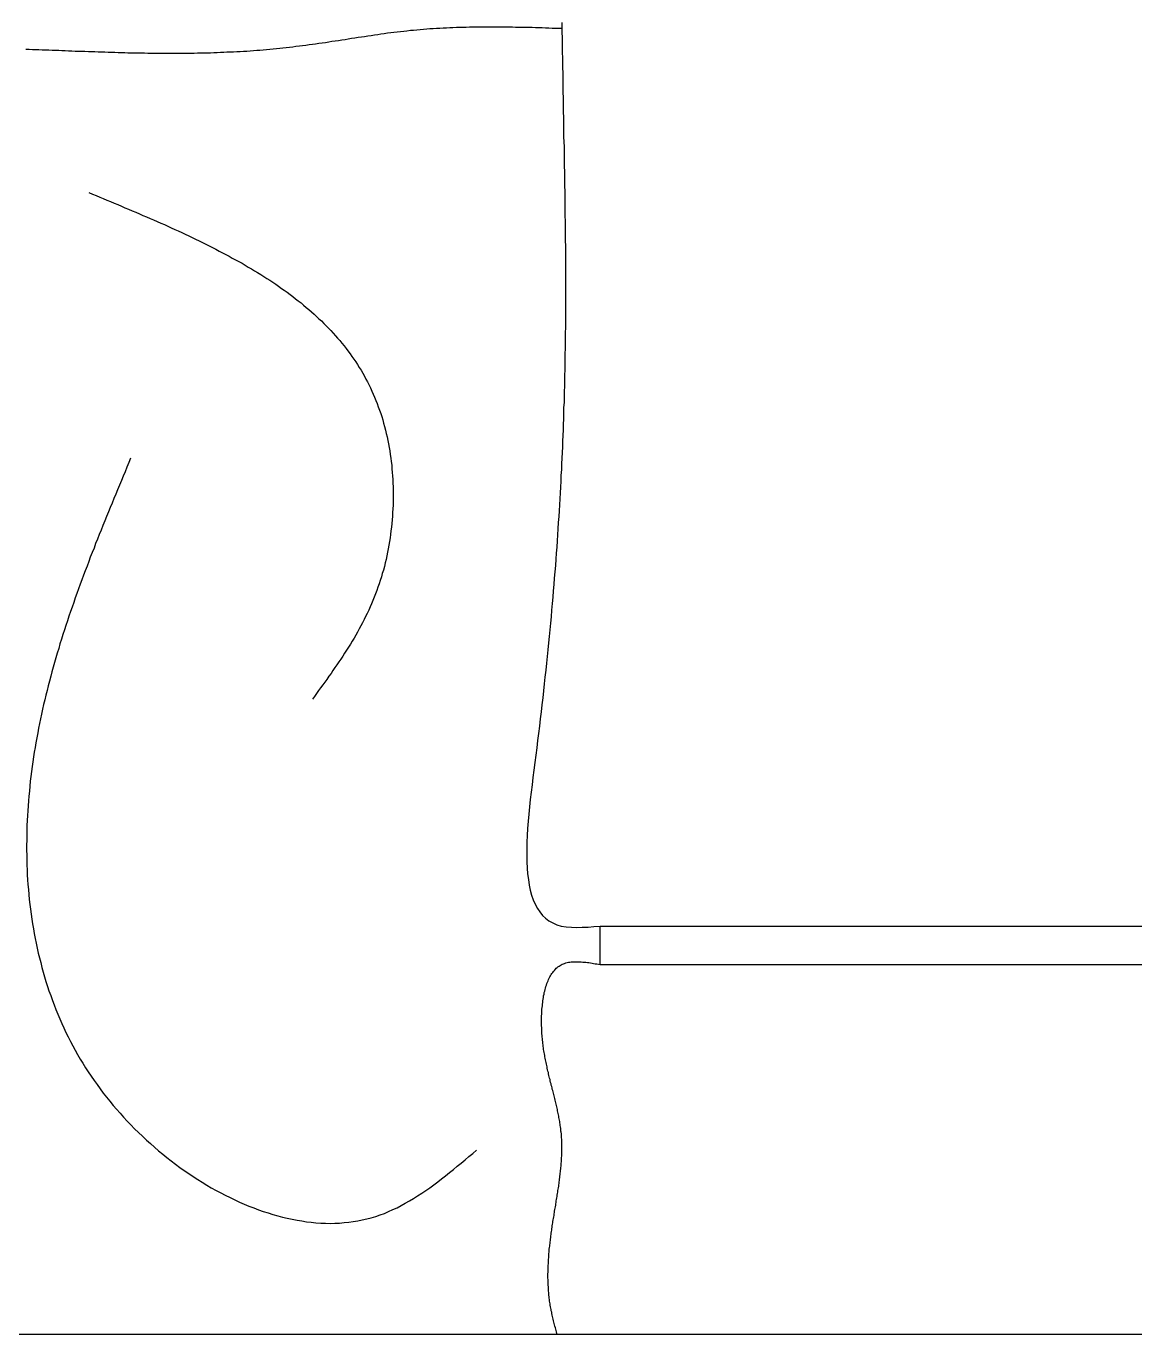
# Model space of a CAD drawing. Extents: x 443 to 1217, y -1921 to -677.
# Drawn here: x 548 to 557.36, y -758.15 to -747.11 of the extents above; entities that cross this region are included whole.
import ezdxf

# ---------------------------------------------------------------- set-up
doc = ezdxf.new("R2010")
doc.units = 0
doc.header["$MEASUREMENT"] = 0
doc.layers.add('1', color=7, linetype='CONTINUOUS')
doc.layers.add('3', color=8, linetype='CONTINUOUS')

msp = doc.modelspace()

# ---------------------------------------------------------------- linework, layer by layer
at = {"layer": '1', "color": 7}
for p, q in [((551.218, -747.147), (551.247, -747.143)), ((551.247, -747.143), (551.274, -747.141)), ((551.274, -747.141), (551.301, -747.138)), ((551.301, -747.138), (551.33, -747.136)), ((551.33, -747.136), (551.357, -747.134)), ((551.357, -747.134), (551.385, -747.131)), ((551.385, -747.131), (551.412, -747.129)), ((551.412, -747.129), (551.44, -747.127)), ((551.44, -747.127), (551.468, -747.126)), ((551.468, -747.126), (551.495, -747.124)), ((551.495, -747.124), (551.524, -747.123)), ((551.524, -747.123), (551.551, -747.122)), ((551.551, -747.122), (551.579, -747.12)), ((551.579, -747.12), (551.606, -747.119)), ((551.606, -747.119), (551.635, -747.118)), ((551.635, -747.118), (551.662, -747.117)), ((551.662, -747.117), (551.69, -747.116)), ((551.69, -747.116), (551.718, -747.116)), ((551.718, -747.116), (551.746, -747.115)), ((551.746, -747.115), (551.773, -747.115)), ((551.773, -747.115), (551.801, -747.114)), ((551.801, -747.114), (551.829, -747.114)), ((551.829, -747.114), (551.857, -747.114)), ((551.857, -747.114), (551.884, -747.114)), ((551.884, -747.114), (551.913, -747.114)), ((551.913, -747.114), (551.94, -747.114)), ((551.94, -747.114), (551.968, -747.114)), ((551.968, -747.114), (551.997, -747.114)), ((551.997, -747.114), (552.024, -747.114)), ((552.024, -747.114), (552.052, -747.114)), ((552.052, -747.114), (552.079, -747.115)), ((552.079, -747.115), (552.108, -747.115)), ((552.108, -747.115), (552.135, -747.116)), ((552.135, -747.116), (552.163, -747.116)), ((552.163, -747.116), (552.192, -747.117)), ((552.192, -747.117), (552.219, -747.117)), ((552.219, -747.117), (552.247, -747.118)), ((552.247, -747.118), (552.274, -747.118)), ((552.274, -747.118), (552.303, -747.119)), ((552.303, -747.119), (552.331, -747.12)), ((552.331, -747.12), (552.358, -747.12)), ((552.358, -747.12), (552.387, -747.122)), ((552.387, -747.122), (552.414, -747.123)), ((552.414, -747.123), (552.442, -747.124)), ((552.442, -747.124), (552.471, -747.124)), ((552.471, -747.124), (552.498, -747.125)), ((552.498, -747.125), (552.526, -747.126)), ((550.447, -747.257), (550.475, -747.252)), ((550.475, -747.252), (550.502, -747.249)), ((550.502, -747.249), (550.53, -747.245)), ((550.53, -747.245), (550.558, -747.24)), ((550.558, -747.24), (550.585, -747.236)), ((550.585, -747.236), (550.612, -747.232)), ((550.612, -747.232), (550.64, -747.228)), ((550.64, -747.228), (550.668, -747.224)), ((550.668, -747.224), (550.695, -747.22)), ((550.695, -747.22), (550.723, -747.215)), ((550.723, -747.215), (550.75, -747.211)), ((550.75, -747.211), (550.778, -747.207)), ((550.778, -747.207), (550.805, -747.202)), ((550.805, -747.202), (550.833, -747.198)), ((550.833, -747.198), (550.86, -747.195)), ((550.86, -747.195), (550.888, -747.19)), ((550.888, -747.19), (550.915, -747.186)), ((550.915, -747.186), (550.943, -747.181)), ((550.943, -747.181), (550.971, -747.178)), ((550.971, -747.178), (550.998, -747.174)), ((550.998, -747.174), (551.026, -747.171)), ((551.026, -747.171), (551.053, -747.166)), ((551.053, -747.166), (551.081, -747.163)), ((551.081, -747.163), (551.108, -747.16)), ((551.108, -747.16), (551.136, -747.156)), ((551.136, -747.156), (551.164, -747.153)), ((551.164, -747.153), (551.191, -747.15)), ((551.191, -747.15), (551.218, -747.147)), ((548.001, -747.301), (548.029, -747.302)), ((548.029, -747.302), (548.057, -747.304)), ((548.057, -747.304), (548.084, -747.305)), ((548.084, -747.305), (548.112, -747.306)), ((548.112, -747.306), (548.14, -747.307)), ((548.14, -747.307), (548.168, -747.308)), ((548.168, -747.308), (548.195, -747.309)), ((548.195, -747.309), (548.224, -747.31)), ((548.224, -747.31), (548.251, -747.311)), ((548.251, -747.311), (548.279, -747.312)), ((548.279, -747.312), (548.306, -747.313)), ((548.306, -747.313), (548.335, -747.314)), ((548.335, -747.314), (548.363, -747.316)), ((548.363, -747.316), (548.39, -747.317)), ((548.39, -747.317), (548.419, -747.318)), ((548.419, -747.318), (548.446, -747.319)), ((548.446, -747.319), (548.474, -747.32)), ((548.474, -747.32), (548.501, -747.32)), ((548.501, -747.32), (548.53, -747.321)), ((548.53, -747.321), (548.557, -747.322)), ((548.557, -747.322), (548.585, -747.323)), ((548.585, -747.323), (548.613, -747.324)), ((548.613, -747.324), (548.641, -747.325)), ((548.641, -747.325), (548.668, -747.326)), ((548.668, -747.326), (548.697, -747.327)), ((548.697, -747.327), (548.724, -747.327)), ((548.724, -747.327), (548.752, -747.329)), ((548.752, -747.329), (548.78, -747.33)), ((548.78, -747.33), (548.808, -747.33)), ((548.808, -747.33), (548.836, -747.331)), ((548.836, -747.331), (548.863, -747.332)), ((548.863, -747.332), (548.892, -747.332)), ((548.892, -747.332), (548.919, -747.333)), ((548.919, -747.333), (548.947, -747.333)), ((548.947, -747.333), (548.974, -747.334)), ((548.974, -747.334), (549.003, -747.334)), ((549.003, -747.334), (549.031, -747.335)), ((549.031, -747.335), (549.058, -747.335)), ((549.058, -747.335), (549.087, -747.335)), ((549.087, -747.335), (549.114, -747.335)), ((549.114, -747.335), (549.142, -747.336)), ((549.142, -747.336), (549.17, -747.336)), ((549.17, -747.336), (549.198, -747.336)), ((549.198, -747.336), (549.226, -747.336)), ((549.226, -747.336), (549.253, -747.336)), ((549.253, -747.336), (549.282, -747.336)), ((549.282, -747.336), (549.309, -747.336)), ((549.309, -747.336), (549.337, -747.336)), ((549.337, -747.336), (549.365, -747.335)), ((549.365, -747.335), (549.393, -747.335)), ((549.393, -747.335), (549.421, -747.335)), ((549.421, -747.335), (549.449, -747.334)), ((549.449, -747.334), (549.477, -747.334)), ((549.477, -747.334), (549.504, -747.333)), ((549.504, -747.333), (549.532, -747.332)), ((549.532, -747.332), (549.56, -747.332)), ((549.56, -747.332), (549.588, -747.331)), ((549.588, -747.331), (549.615, -747.33)), ((549.615, -747.33), (549.644, -747.329)), ((549.644, -747.329), (549.672, -747.327)), ((549.672, -747.327), (549.699, -747.326)), ((549.699, -747.326), (549.728, -747.325)), ((549.728, -747.325), (549.755, -747.324)), ((549.755, -747.324), (549.783, -747.322)), ((549.783, -747.322), (549.81, -747.321)), ((549.81, -747.321), (549.839, -747.319)), ((549.839, -747.319), (549.866, -747.318)), ((549.866, -747.318), (549.894, -747.316)), ((549.894, -747.316), (549.922, -747.313)), ((549.922, -747.313), (549.95, -747.311)), ((549.95, -747.311), (549.977, -747.31)), ((549.977, -747.31), (550.004, -747.307)), ((550.004, -747.307), (550.033, -747.305)), ((550.033, -747.305), (550.06, -747.302)), ((550.06, -747.302), (550.088, -747.3)), ((550.088, -747.3), (550.116, -747.297)), ((550.116, -747.297), (550.144, -747.295)), ((550.144, -747.295), (550.171, -747.292)), ((550.171, -747.292), (550.198, -747.288)), ((550.198, -747.288), (550.227, -747.285)), ((550.227, -747.285), (550.254, -747.283)), ((550.254, -747.283), (550.281, -747.278)), ((550.281, -747.278), (550.31, -747.275)), ((550.31, -747.275), (550.337, -747.272)), ((550.337, -747.272), (550.364, -747.269)), ((550.364, -747.269), (550.392, -747.264)), ((550.392, -747.264), (550.42, -747.261)), ((550.42, -747.261), (550.447, -747.257)), ((548.532, -748.512), (548.564, -748.525)), ((548.564, -748.525), (548.594, -748.538)), ((548.594, -748.538), (548.625, -748.55)), ((548.625, -748.55), (548.655, -748.563)), ((548.655, -748.563), (548.686, -748.575)), ((548.686, -748.575), (548.716, -748.588)), ((548.716, -748.588), (548.747, -748.601)), ((548.747, -748.601), (548.777, -748.613)), ((548.777, -748.613), (548.808, -748.627)), ((548.808, -748.627), (548.838, -748.64)), ((548.838, -748.64), (548.869, -748.653)), ((548.869, -748.653), (548.899, -748.665)), ((548.899, -748.665), (548.93, -748.678)), ((548.93, -748.678), (548.96, -748.691)), ((548.96, -748.691), (548.99, -748.704)), ((548.99, -748.704), (549.02, -748.717)), ((549.02, -748.717), (549.051, -748.73)), ((549.051, -748.73), (549.08, -748.743)), ((549.08, -748.743), (549.111, -748.756)), ((549.111, -748.756), (549.14, -748.769)), ((549.14, -748.769), (549.171, -748.782)), ((549.171, -748.782), (549.2, -748.795)), ((549.2, -748.795), (549.229, -748.81)), ((549.229, -748.81), (549.259, -748.823)), ((549.259, -748.823), (549.288, -748.836)), ((549.288, -748.836), (549.318, -748.85)), ((549.318, -748.85), (549.347, -748.863)), ((549.347, -748.863), (549.377, -748.877)), ((549.377, -748.877), (549.406, -748.891)), ((549.406, -748.891), (549.434, -748.904)), ((549.434, -748.904), (549.464, -748.919)), ((549.464, -748.919), (549.492, -748.933)), ((549.492, -748.933), (549.52, -748.947)), ((549.52, -748.947), (549.549, -748.961)), ((549.549, -748.961), (549.577, -748.975)), ((549.577, -748.975), (549.605, -748.989)), ((549.605, -748.989), (549.634, -749.005)), ((549.634, -749.005), (549.661, -749.019)), ((549.661, -749.019), (549.689, -749.033)), ((549.689, -749.033), (549.717, -749.048)), ((549.717, -749.048), (549.744, -749.064)), ((549.744, -749.064), (549.771, -749.078)), ((549.771, -749.078), (549.798, -749.093)), ((549.798, -749.093), (549.826, -749.108)), ((549.826, -749.108), (549.853, -749.125)), ((549.853, -749.125), (549.879, -749.14)), ((549.879, -749.14), (549.905, -749.155)), ((549.905, -749.155), (549.931, -749.171)), ((549.931, -749.171), (549.957, -749.187)), ((549.957, -749.187), (549.984, -749.203)), ((549.984, -749.203), (550.009, -749.219)), ((550.009, -749.219), (550.035, -749.236)), ((550.035, -749.236), (550.06, -749.252)), ((550.06, -749.252), (550.085, -749.268)), ((550.085, -749.268), (550.11, -749.285)), ((550.11, -749.285), (550.134, -749.302)), ((550.134, -749.302), (550.159, -749.32)), ((550.159, -749.32), (550.183, -749.336)), ((550.183, -749.336), (550.207, -749.353)), ((550.207, -749.353), (550.231, -749.371)), ((550.231, -749.371), (550.254, -749.389)), ((550.254, -749.389), (550.278, -749.407)), ((550.278, -749.407), (550.301, -749.425)), ((550.301, -749.425), (550.324, -749.443)), ((550.324, -749.443), (550.345, -749.461)), ((550.345, -749.461), (550.368, -749.48)), ((550.368, -749.48), (550.39, -749.498)), ((550.39, -749.498), (550.412, -749.518)), ((550.412, -749.518), (550.434, -749.537)), ((550.434, -749.537), (550.454, -749.556)), ((550.454, -749.556), (550.475, -749.576)), ((550.475, -749.576), (550.496, -749.595)), ((550.496, -749.595), (550.517, -749.615)), ((550.517, -749.615), (550.536, -749.636)), ((550.536, -749.636), (550.556, -749.655)), ((550.556, -749.655), (550.575, -749.676)), ((550.575, -749.676), (550.595, -749.697)), ((550.595, -749.697), (550.614, -749.719)), ((550.614, -749.719), (550.632, -749.739)), ((550.632, -749.739), (550.651, -749.761)), ((550.651, -749.761), (550.669, -749.782)), ((550.669, -749.782), (550.687, -749.804)), ((550.687, -749.804), (550.704, -749.826)), ((550.704, -749.826), (550.72, -749.848)), ((550.72, -749.848), (550.738, -749.871)), ((550.738, -749.871), (550.753, -749.894)), ((550.753, -749.894), (550.769, -749.917)), ((550.769, -749.917), (550.786, -749.94)), ((550.786, -749.94), (550.801, -749.963)), ((550.801, -749.963), (550.815, -749.987)), ((550.815, -749.987), (550.83, -750.011)), ((550.83, -750.011), (550.845, -750.035)), ((550.845, -750.035), (550.859, -750.06)), ((550.859, -750.06), (550.872, -750.085)), ((550.872, -750.085), (550.885, -750.109)), ((550.885, -750.109), (550.898, -750.135)), ((550.898, -750.135), (550.91, -750.16)), ((550.91, -750.16), (550.922, -750.186)), ((550.922, -750.186), (550.934, -750.212)), ((550.934, -750.212), (550.945, -750.238)), ((550.945, -750.238), (550.956, -750.265)), ((550.956, -750.265), (550.967, -750.292)), ((550.967, -750.292), (550.976, -750.319)), ((550.976, -750.319), (550.986, -750.346)), ((550.986, -750.346), (550.996, -750.374)), ((550.996, -750.374), (551.005, -750.402)), ((551.005, -750.402), (551.014, -750.429)), ((551.014, -750.429), (551.021, -750.457)), ((551.021, -750.457), (551.029, -750.486)), ((551.029, -750.486), (551.036, -750.515)), ((551.036, -750.515), (551.043, -750.544)), ((551.043, -750.544), (551.05, -750.573)), ((551.05, -750.573), (551.056, -750.602)), ((551.056, -750.602), (551.061, -750.632)), ((551.061, -750.632), (551.067, -750.661)), ((551.067, -750.661), (551.072, -750.691)), ((548.886, -750.753), (548.871, -750.79)), ((551.072, -750.691), (551.077, -750.721)), ((551.077, -750.721), (551.081, -750.751)), ((551.081, -750.751), (551.084, -750.781)), ((551.084, -750.781), (551.089, -750.812)), ((548.839, -750.866), (548.823, -750.903)), ((548.855, -750.828), (548.839, -750.866)), ((548.871, -750.79), (548.855, -750.828)), ((551.089, -750.812), (551.091, -750.841)), ((551.091, -750.841), (551.094, -750.872)), ((551.094, -750.872), (551.096, -750.902)), ((548.791, -750.979), (548.776, -751.018)), ((548.808, -750.941), (548.791, -750.979)), ((548.823, -750.903), (548.808, -750.941)), ((551.096, -750.902), (551.099, -750.933)), ((551.099, -750.933), (551.1, -750.963)), ((551.1, -750.963), (551.101, -750.995)), ((551.101, -750.995), (551.102, -751.025)), ((548.745, -751.093), (548.729, -751.131)), ((548.76, -751.055), (548.745, -751.093)), ((548.776, -751.018), (548.76, -751.055)), ((551.102, -751.086), (551.101, -751.118)), ((551.101, -751.118), (551.101, -751.148)), ((551.102, -751.025), (551.102, -751.056)), ((551.102, -751.056), (551.102, -751.086)), ((548.698, -751.206), (548.682, -751.244)), ((548.714, -751.169), (548.698, -751.206)), ((548.729, -751.131), (548.714, -751.169)), ((551.097, -751.209), (551.095, -751.241)), ((551.099, -751.179), (551.097, -751.209)), ((551.101, -751.148), (551.099, -751.179)), ((548.652, -751.321), (548.637, -751.358)), ((548.667, -751.282), (548.652, -751.321)), ((548.682, -751.244), (548.667, -751.282)), ((551.087, -751.333), (551.083, -751.364)), ((551.09, -751.302), (551.087, -751.333)), ((551.093, -751.272), (551.09, -751.302)), ((551.095, -751.241), (551.093, -751.272)), ((548.606, -751.434), (548.591, -751.472)), ((548.621, -751.396), (548.606, -751.434)), ((548.637, -751.358), (548.621, -751.396)), ((551.075, -751.425), (551.07, -751.456)), ((551.079, -751.395), (551.075, -751.425)), ((551.083, -751.364), (551.079, -751.395)), ((548.561, -751.548), (548.546, -751.587)), ((548.577, -751.51), (548.561, -751.548)), ((548.591, -751.472), (548.577, -751.51)), ((551.054, -751.546), (551.047, -751.576)), ((551.059, -751.516), (551.054, -751.546)), ((551.065, -751.485), (551.059, -751.516)), ((551.07, -751.456), (551.065, -751.485)), ((548.518, -751.663), (548.503, -751.701)), ((548.532, -751.625), (548.518, -751.663)), ((548.546, -751.587), (548.532, -751.625)), ((551.027, -751.665), (551.019, -751.696)), ((551.034, -751.636), (551.027, -751.665)), ((551.041, -751.606), (551.034, -751.636)), ((551.047, -751.576), (551.041, -751.606)), ((548.474, -751.777), (548.46, -751.815)), ((548.488, -751.739), (548.474, -751.777)), ((548.503, -751.701), (548.488, -751.739)), ((551.002, -751.753), (550.993, -751.783)), ((551.01, -751.724), (551.002, -751.753)), ((551.019, -751.696), (551.01, -751.724)), ((548.446, -751.855), (548.433, -751.893)), ((548.46, -751.815), (548.446, -751.855)), ((550.963, -751.868), (550.953, -751.896)), ((550.973, -751.839), (550.963, -751.868)), ((550.983, -751.811), (550.973, -751.839)), ((550.993, -751.783), (550.983, -751.811)), ((548.406, -751.969), (548.393, -752.008)), ((548.419, -751.931), (548.406, -751.969)), ((548.433, -751.893), (548.419, -751.931)), ((550.919, -751.98), (550.907, -752.007)), ((550.931, -751.952), (550.919, -751.98)), ((550.942, -751.924), (550.931, -751.952)), ((550.953, -751.896), (550.942, -751.924)), ((548.365, -752.086), (548.352, -752.124)), ((548.378, -752.046), (548.365, -752.086)), ((548.393, -752.008), (548.378, -752.046)), ((550.869, -752.088), (550.856, -752.114)), ((550.882, -752.061), (550.869, -752.088)), ((550.895, -752.034), (550.882, -752.061)), ((550.907, -752.007), (550.895, -752.034)), ((548.327, -752.201), (548.315, -752.24)), ((548.34, -752.163), (548.327, -752.201)), ((548.352, -752.124), (548.34, -752.163)), ((550.8, -752.219), (550.785, -752.245)), ((550.814, -752.192), (550.8, -752.219)), ((550.828, -752.166), (550.814, -752.192)), ((550.842, -752.14), (550.828, -752.166)), ((550.856, -752.114), (550.842, -752.14)), ((548.29, -752.318), (548.279, -752.357)), ((548.302, -752.28), (548.29, -752.318)), ((548.315, -752.24), (548.302, -752.28)), ((550.74, -752.321), (550.724, -752.346)), ((550.755, -752.296), (550.74, -752.321)), ((550.771, -752.27), (550.755, -752.296)), ((550.785, -752.245), (550.771, -752.27)), ((548.255, -752.436), (548.244, -752.475)), ((548.267, -752.396), (548.255, -752.436)), ((548.279, -752.357), (548.267, -752.396)), ((550.676, -752.421), (550.659, -752.446)), ((550.692, -752.396), (550.676, -752.421)), ((550.708, -752.371), (550.692, -752.396)), ((550.724, -752.346), (550.708, -752.371)), ((548.222, -752.553), (548.212, -752.592)), ((548.233, -752.514), (548.222, -752.553)), ((548.244, -752.475), (548.233, -752.514)), ((550.593, -752.544), (550.577, -752.568)), ((550.61, -752.519), (550.593, -752.544)), ((550.627, -752.495), (550.61, -752.519)), ((550.643, -752.47), (550.627, -752.495)), ((550.659, -752.446), (550.643, -752.47)), ((548.201, -752.632), (548.191, -752.671)), ((548.212, -752.592), (548.201, -752.632)), ((550.524, -752.641), (550.507, -752.665)), ((550.542, -752.618), (550.524, -752.641)), ((550.559, -752.592), (550.542, -752.618)), ((550.577, -752.568), (550.559, -752.592)), ((548.171, -752.75), (548.161, -752.79)), ((548.181, -752.711), (548.171, -752.75)), ((548.191, -752.671), (548.181, -752.711)), ((550.437, -752.762), (550.42, -752.786)), ((550.454, -752.738), (550.437, -752.762)), ((550.472, -752.713), (550.454, -752.738)), ((550.489, -752.689), (550.472, -752.713)), ((550.507, -752.665), (550.489, -752.689)), ((548.143, -752.869), (548.134, -752.91)), ((548.152, -752.83), (548.143, -752.869)), ((548.161, -752.79), (548.152, -752.83)), ((548.118, -752.99), (548.109, -753.029)), ((548.125, -752.95), (548.118, -752.99)), ((548.134, -752.91), (548.125, -752.95)), ((548.102, -753.07), (548.094, -753.11)), ((548.109, -753.029), (548.102, -753.07)), ((548.08, -753.192), (548.073, -753.232)), ((548.087, -753.152), (548.08, -753.192)), ((548.094, -753.11), (548.087, -753.152)), ((548.061, -753.314), (548.056, -753.354)), ((548.067, -753.272), (548.061, -753.314)), ((548.073, -753.232), (548.067, -753.272)), ((548.045, -753.436), (548.039, -753.477)), ((548.05, -753.396), (548.045, -753.436)), ((548.056, -753.354), (548.05, -753.396)), ((548.035, -753.519), (548.032, -753.56)), ((548.039, -753.477), (548.035, -753.519)), ((548.024, -753.643), (548.021, -753.684)), ((548.027, -753.602), (548.024, -753.643)), ((548.032, -753.56), (548.027, -753.602)), ((548.015, -753.767), (548.013, -753.809)), ((548.018, -753.726), (548.015, -753.767)), ((548.021, -753.684), (548.018, -753.726)), ((548.011, -753.85), (548.01, -753.892)), ((548.013, -753.809), (548.011, -753.85)), ((548.009, -753.975), (548.008, -754.017)), ((548.01, -753.892), (548.009, -753.933)), ((548.009, -753.933), (548.009, -753.975)), ((548.008, -754.017), (548.008, -754.058)), ((548.008, -754.058), (548.009, -754.1)), ((548.009, -754.1), (548.01, -754.142)), ((548.01, -754.142), (548.011, -754.184)), ((548.011, -754.184), (548.012, -754.225)), ((548.012, -754.225), (548.014, -754.266)), ((548.014, -754.266), (548.017, -754.308)), ((548.017, -754.308), (548.02, -754.349)), ((548.02, -754.349), (548.023, -754.391)), ((548.023, -754.391), (548.026, -754.433)), ((548.026, -754.433), (548.031, -754.475)), ((548.031, -754.475), (548.036, -754.516)), ((548.036, -754.516), (548.04, -754.556)), ((548.04, -754.556), (548.046, -754.598)), ((548.046, -754.598), (548.052, -754.639)), ((548.052, -754.639), (548.058, -754.681)), ((548.058, -754.681), (548.066, -754.722)), ((548.066, -754.722), (548.072, -754.762)), ((548.072, -754.762), (548.08, -754.804)), ((548.08, -754.804), (548.088, -754.844)), ((548.088, -754.844), (548.097, -754.885)), ((548.097, -754.885), (548.106, -754.926)), ((548.106, -754.926), (548.116, -754.966)), ((548.116, -754.966), (548.127, -755.006)), ((548.127, -755.006), (548.136, -755.047)), ((548.136, -755.047), (548.148, -755.087)), ((548.148, -755.087), (548.159, -755.127)), ((548.159, -755.127), (548.171, -755.167)), ((548.171, -755.167), (548.184, -755.207)), ((548.184, -755.207), (548.197, -755.246)), ((548.197, -755.246), (548.212, -755.285)), ((548.212, -755.285), (548.226, -755.325)), ((548.226, -755.325), (548.24, -755.364)), ((548.24, -755.364), (548.255, -755.403)), ((548.255, -755.403), (548.272, -755.442)), ((548.272, -755.442), (548.288, -755.48)), ((548.288, -755.48), (548.305, -755.52)), ((548.305, -755.52), (548.323, -755.558)), ((548.323, -755.558), (548.34, -755.596)), ((548.34, -755.596), (548.359, -755.633)), ((548.359, -755.633), (548.378, -755.671)), ((548.378, -755.671), (548.398, -755.709)), ((548.398, -755.709), (548.419, -755.746)), ((548.419, -755.746), (548.439, -755.783)), ((548.439, -755.783), (548.461, -755.82)), ((548.461, -755.82), (548.483, -755.856)), ((548.483, -755.856), (548.506, -755.894)), ((548.506, -755.894), (548.529, -755.929)), ((548.529, -755.929), (548.553, -755.965)), ((548.553, -755.965), (548.578, -756.001)), ((548.578, -756.001), (548.603, -756.036)), ((548.603, -756.036), (548.629, -756.072)), ((548.629, -756.072), (548.655, -756.107)), ((548.655, -756.107), (548.682, -756.142)), ((548.682, -756.142), (548.71, -756.176)), ((548.71, -756.176), (548.738, -756.211)), ((548.738, -756.211), (548.767, -756.244)), ((548.767, -756.244), (548.797, -756.278)), ((548.797, -756.278), (548.826, -756.311)), ((548.826, -756.311), (548.858, -756.344)), ((548.858, -756.344), (548.888, -756.376)), ((548.888, -756.376), (548.92, -756.409)), ((548.92, -756.409), (548.953, -756.441)), ((548.953, -756.441), (548.985, -756.472)), ((548.985, -756.472), (549.019, -756.503)), ((549.019, -756.503), (549.053, -756.533)), ((549.053, -756.533), (549.087, -756.564)), ((549.087, -756.564), (549.122, -756.593)), ((549.122, -756.593), (549.158, -756.623)), ((549.158, -756.623), (549.192, -756.651)), ((551.74, -756.643), (551.773, -756.616)), ((551.773, -756.616), (551.806, -756.589)), ((549.192, -756.651), (549.228, -756.679)), ((549.228, -756.679), (549.265, -756.707)), ((549.265, -756.707), (549.301, -756.734)), ((549.301, -756.734), (549.338, -756.76)), ((551.61, -756.752), (551.642, -756.725)), ((551.642, -756.725), (551.675, -756.699)), ((551.675, -756.699), (551.708, -756.671)), ((551.708, -756.671), (551.74, -756.643)), ((549.338, -756.76), (549.377, -756.786)), ((549.377, -756.786), (549.414, -756.811)), ((549.414, -756.811), (549.452, -756.835)), ((549.452, -756.835), (549.49, -756.859)), ((551.444, -756.881), (551.477, -756.856)), ((551.477, -756.856), (551.51, -756.831)), ((551.51, -756.831), (551.543, -756.805)), ((551.543, -756.805), (551.577, -756.778)), ((551.577, -756.778), (551.61, -756.752)), ((549.49, -756.859), (549.529, -756.883)), ((549.529, -756.883), (549.567, -756.906)), ((549.567, -756.906), (549.607, -756.928)), ((549.607, -756.928), (549.646, -756.948)), ((549.646, -756.948), (549.685, -756.969)), ((551.308, -756.975), (551.343, -756.952)), ((551.343, -756.952), (551.376, -756.929)), ((551.376, -756.929), (551.41, -756.905)), ((551.41, -756.905), (551.444, -756.881)), ((549.685, -756.969), (549.725, -756.989)), ((549.725, -756.989), (549.765, -757.008)), ((549.765, -757.008), (549.805, -757.027)), ((549.805, -757.027), (549.844, -757.044)), ((549.844, -757.044), (549.884, -757.061)), ((549.884, -757.061), (549.925, -757.076)), ((549.925, -757.076), (549.965, -757.091)), ((551.099, -757.09), (551.135, -757.074)), ((551.135, -757.074), (551.169, -757.055)), ((551.169, -757.055), (551.204, -757.037)), ((551.204, -757.037), (551.239, -757.017)), ((551.239, -757.017), (551.274, -756.996)), ((551.274, -756.996), (551.308, -756.975)), ((549.965, -757.091), (550.005, -757.105)), ((550.005, -757.105), (550.047, -757.118)), ((550.047, -757.118), (550.087, -757.132)), ((550.087, -757.132), (550.128, -757.142)), ((550.128, -757.142), (550.168, -757.153)), ((550.168, -757.153), (550.208, -757.163)), ((550.208, -757.163), (550.248, -757.172)), ((550.248, -757.172), (550.29, -757.18)), ((550.29, -757.18), (550.33, -757.186)), ((550.33, -757.186), (550.371, -757.193)), ((550.765, -757.191), (550.803, -757.185)), ((550.803, -757.185), (550.841, -757.177)), ((550.841, -757.177), (550.879, -757.169)), ((550.879, -757.169), (550.917, -757.159)), ((550.917, -757.159), (550.954, -757.148)), ((550.954, -757.148), (550.991, -757.135)), ((550.991, -757.135), (551.027, -757.122)), ((551.027, -757.122), (551.063, -757.106)), ((551.063, -757.106), (551.099, -757.09)), ((550.371, -757.193), (550.41, -757.197)), ((550.41, -757.197), (550.45, -757.201)), ((550.45, -757.201), (550.49, -757.203)), ((550.49, -757.203), (550.53, -757.205)), ((550.53, -757.205), (550.57, -757.206)), ((550.57, -757.206), (550.609, -757.205)), ((550.609, -757.205), (550.648, -757.203)), ((550.648, -757.203), (550.688, -757.2)), ((550.688, -757.2), (550.726, -757.197)), ((550.726, -757.197), (550.765, -757.191))]:
    msp.add_line(p, q, dxfattribs=at)
at = {"layer": '1', "color": 3, "linetype": 'Continuous'}
msp.add_line((540.993, -758.142), (614.059, -758.142), dxfattribs=at)
at = {"layer": '3', "color": 3}
for p, q in [((552.525, -747.078), (552.526, -747.12)), ((552.526, -747.12), (552.526, -747.163)), ((552.526, -747.163), (552.527, -747.205)), ((552.527, -747.205), (552.527, -747.248)), ((552.527, -747.248), (552.528, -747.29)), ((552.528, -747.29), (552.528, -747.333)), ((552.528, -747.333), (552.529, -747.374)), ((552.529, -747.374), (552.529, -747.417)), ((552.529, -747.417), (552.531, -747.459)), ((552.531, -747.459), (552.532, -747.501)), ((552.532, -747.501), (552.532, -747.542)), ((552.532, -747.542), (552.533, -747.585)), ((552.533, -747.585), (552.534, -747.626)), ((552.534, -747.626), (552.534, -747.669)), ((552.534, -747.669), (552.535, -747.71)), ((552.535, -747.71), (552.536, -747.751)), ((552.536, -747.751), (552.536, -747.793)), ((552.536, -747.793), (552.537, -747.835)), ((552.537, -747.835), (552.538, -747.877)), ((552.538, -747.877), (552.538, -747.918)), ((552.538, -747.918), (552.539, -747.96)), ((552.539, -747.96), (552.54, -748.001)), ((552.54, -748.001), (552.54, -748.042)), ((552.54, -748.042), (552.541, -748.085)), ((552.541, -748.085), (552.543, -748.126)), ((552.543, -748.126), (552.543, -748.168)), ((552.543, -748.168), (552.544, -748.209)), ((552.544, -748.209), (552.545, -748.251)), ((552.545, -748.251), (552.545, -748.292)), ((552.545, -748.292), (552.546, -748.333)), ((552.546, -748.333), (552.547, -748.376)), ((552.547, -748.376), (552.547, -748.417)), ((552.547, -748.417), (552.548, -748.459)), ((552.548, -748.459), (552.549, -748.5)), ((552.549, -748.5), (552.549, -748.543)), ((552.549, -748.543), (552.55, -748.584)), ((552.55, -748.584), (552.55, -748.625)), ((552.55, -748.625), (552.551, -748.668)), ((552.551, -748.668), (552.551, -748.709)), ((552.551, -748.709), (552.552, -748.752)), ((552.552, -748.752), (552.552, -748.793)), ((552.552, -748.793), (552.552, -748.836)), ((552.552, -748.836), (552.553, -748.877)), ((552.553, -748.877), (552.553, -748.92)), ((552.553, -748.92), (552.555, -748.962)), ((552.555, -748.962), (552.555, -749.005)), ((552.555, -749.005), (552.555, -749.047)), ((552.555, -749.047), (552.555, -749.09)), ((552.555, -749.09), (552.555, -749.132)), ((552.555, -749.132), (552.556, -749.175)), ((552.556, -749.175), (552.556, -749.217)), ((552.556, -749.217), (552.556, -749.261)), ((552.556, -749.261), (552.556, -749.303)), ((552.556, -749.303), (552.556, -749.346)), ((552.556, -749.346), (552.556, -749.389)), ((552.556, -749.389), (552.556, -749.433)), ((552.556, -749.433), (552.556, -749.477)), ((552.556, -749.477), (552.555, -749.52)), ((552.555, -749.52), (552.555, -749.564)), ((552.555, -749.564), (552.555, -749.607)), ((552.555, -749.651), (552.553, -749.695)), ((552.555, -749.607), (552.555, -749.651)), ((552.553, -749.739), (552.552, -749.784)), ((552.552, -749.784), (552.552, -749.828)), ((552.553, -749.695), (552.553, -749.739)), ((552.551, -749.872), (552.55, -749.917)), ((552.552, -749.828), (552.551, -749.872)), ((552.549, -750.007), (552.548, -750.052)), ((552.55, -749.962), (552.549, -750.007)), ((552.55, -749.917), (552.55, -749.962)), ((552.547, -750.098), (552.546, -750.144)), ((552.548, -750.052), (552.547, -750.098)), ((552.544, -750.235), (552.543, -750.281)), ((552.545, -750.189), (552.544, -750.235)), ((552.546, -750.144), (552.545, -750.189)), ((552.54, -750.327), (552.539, -750.374)), ((552.543, -750.281), (552.54, -750.327)), ((552.538, -750.42), (552.536, -750.467)), ((552.539, -750.374), (552.538, -750.42)), ((552.533, -750.561), (552.531, -750.609)), ((552.535, -750.514), (552.533, -750.561)), ((552.536, -750.467), (552.535, -750.514)), ((552.529, -750.656), (552.527, -750.704)), ((552.531, -750.609), (552.529, -750.656)), ((552.525, -750.752), (552.523, -750.801)), ((552.527, -750.704), (552.525, -750.752)), ((552.517, -750.898), (552.515, -750.947)), ((552.521, -750.849), (552.517, -750.898)), ((552.523, -750.801), (552.521, -750.849)), ((552.513, -750.996), (552.51, -751.045)), ((552.515, -750.947), (552.513, -750.996)), ((552.508, -751.095), (552.504, -751.145)), ((552.51, -751.045), (552.508, -751.095)), ((552.501, -751.195), (552.498, -751.245)), ((552.504, -751.145), (552.501, -751.195)), ((552.495, -751.296), (552.491, -751.347)), ((552.498, -751.245), (552.495, -751.296)), ((552.485, -751.449), (552.482, -751.502)), ((552.488, -751.398), (552.485, -751.449)), ((552.491, -751.347), (552.488, -751.398)), ((552.477, -751.553), (552.473, -751.605)), ((552.482, -751.502), (552.477, -751.553)), ((552.47, -751.657), (552.465, -751.711)), ((552.473, -751.605), (552.47, -751.657)), ((552.461, -751.764), (552.456, -751.818)), ((552.465, -751.711), (552.461, -751.764)), ((552.452, -751.871), (552.448, -751.924)), ((552.456, -751.818), (552.452, -751.871)), ((552.443, -751.979), (552.438, -752.033)), ((552.448, -751.924), (552.443, -751.979)), ((552.434, -752.089), (552.428, -752.143)), ((552.438, -752.033), (552.434, -752.089)), ((552.423, -752.199), (552.417, -752.256)), ((552.428, -752.143), (552.423, -752.199)), ((552.412, -752.311), (552.406, -752.368)), ((552.417, -752.256), (552.412, -752.311)), ((552.401, -752.425), (552.394, -752.482)), ((552.406, -752.368), (552.401, -752.425)), ((552.389, -752.539), (552.382, -752.598)), ((552.394, -752.482), (552.389, -752.539)), ((552.376, -752.656), (552.369, -752.714)), ((552.382, -752.598), (552.376, -752.656)), ((552.363, -752.773), (552.356, -752.832)), ((552.369, -752.714), (552.363, -752.773)), ((552.356, -752.832), (552.35, -752.892)), ((552.342, -752.952), (552.335, -753.012)), ((552.35, -752.892), (552.342, -752.952)), ((552.328, -753.073), (552.32, -753.134)), ((552.335, -753.012), (552.328, -753.073)), ((552.313, -753.195), (552.305, -753.257)), ((552.32, -753.134), (552.313, -753.195)), ((552.297, -753.319), (552.289, -753.383)), ((552.305, -753.257), (552.297, -753.319)), ((552.289, -753.383), (552.281, -753.445)), ((552.273, -753.507), (552.266, -753.57)), ((552.281, -753.445), (552.273, -753.507)), ((552.258, -753.632), (552.252, -753.694)), ((552.266, -753.57), (552.258, -753.632)), ((552.246, -753.755), (552.241, -753.815)), ((552.252, -753.694), (552.246, -753.755)), ((552.235, -753.875), (552.232, -753.934)), ((552.241, -753.815), (552.235, -753.875)), ((552.232, -753.934), (552.23, -753.992)), ((552.23, -753.992), (552.228, -754.048)), ((552.228, -754.048), (552.228, -754.103)), ((552.228, -754.103), (552.229, -754.156)), ((552.229, -754.156), (552.231, -754.209)), ((552.231, -754.209), (552.235, -754.259)), ((552.235, -754.259), (552.242, -754.307)), ((552.242, -754.307), (552.249, -754.353)), ((552.249, -754.353), (552.258, -754.397)), ((552.258, -754.397), (552.27, -754.439)), ((552.27, -754.439), (552.284, -754.478)), ((552.284, -754.478), (552.3, -754.515)), ((552.3, -754.515), (552.318, -754.549)), ((552.318, -754.549), (552.339, -754.579)), ((552.339, -754.579), (552.362, -754.608)), ((552.362, -754.608), (552.388, -754.633)), ((552.388, -754.633), (552.416, -754.654)), ((552.416, -754.654), (552.448, -754.672)), ((552.448, -754.672), (552.483, -754.687)), ((552.483, -754.687), (552.52, -754.698)), ((552.52, -754.698), (552.561, -754.706)), ((552.561, -754.706), (552.605, -754.709)), ((552.605, -754.709), (552.65, -754.71)), ((552.65, -754.71), (552.697, -754.709)), ((552.697, -754.709), (552.747, -754.707)), ((552.747, -754.707), (552.796, -754.702)), ((552.796, -754.702), (552.848, -754.698)), ((552.441, -755.098), (552.448, -755.089)), ((552.448, -755.089), (552.454, -755.081)), ((552.454, -755.081), (552.462, -755.072)), ((552.462, -755.072), (552.47, -755.063)), ((552.47, -755.063), (552.477, -755.055)), ((552.477, -755.055), (552.485, -755.049)), ((552.485, -755.049), (552.492, -755.042)), ((552.492, -755.042), (552.501, -755.036)), ((552.501, -755.036), (552.51, -755.03)), ((552.51, -755.03), (552.52, -755.025)), ((552.52, -755.025), (552.528, -755.021)), ((552.528, -755.021), (552.538, -755.016)), ((552.538, -755.016), (552.548, -755.013)), ((552.548, -755.013), (552.559, -755.01)), ((552.559, -755.01), (552.57, -755.006)), ((552.57, -755.006), (552.581, -755.004)), ((552.581, -755.004), (552.592, -755.003)), ((552.592, -755.003), (552.603, -755.001)), ((552.603, -755.001), (552.614, -755)), ((552.614, -755), (552.626, -755)), ((552.626, -755), (552.638, -754.999)), ((552.638, -754.999), (552.65, -754.999)), ((552.65, -754.999), (552.662, -754.999)), ((552.662, -754.999), (552.676, -755)), ((552.676, -755), (552.688, -755.001)), ((552.688, -755.001), (552.701, -755.002)), ((552.701, -755.002), (552.714, -755.003)), ((552.714, -755.003), (552.727, -755.004)), ((552.727, -755.004), (552.74, -755.006)), ((552.74, -755.006), (552.753, -755.007)), ((552.753, -755.007), (552.766, -755.01)), ((552.766, -755.01), (552.78, -755.012)), ((552.78, -755.012), (552.793, -755.014)), ((552.793, -755.014), (552.806, -755.016)), ((552.806, -755.016), (552.82, -755.018)), ((552.82, -755.018), (552.834, -755.021)), ((552.834, -755.021), (552.848, -755.023)), ((552.391, -755.209), (552.395, -755.197)), ((552.395, -755.197), (552.399, -755.184)), ((552.399, -755.184), (552.404, -755.173)), ((552.404, -755.173), (552.409, -755.161)), ((552.409, -755.161), (552.413, -755.15)), ((552.413, -755.15), (552.418, -755.138)), ((552.418, -755.138), (552.424, -755.128)), ((552.424, -755.128), (552.429, -755.118)), ((552.429, -755.118), (552.436, -755.108)), ((552.436, -755.108), (552.441, -755.098)), ((552.367, -755.315), (552.369, -755.301)), ((552.369, -755.301), (552.371, -755.288)), ((552.371, -755.288), (552.375, -755.273)), ((552.375, -755.273), (552.377, -755.26)), ((552.377, -755.26), (552.38, -755.247)), ((552.38, -755.247), (552.383, -755.234)), ((552.383, -755.234), (552.388, -755.221)), ((552.388, -755.221), (552.391, -755.209)), ((552.356, -755.414), (552.357, -755.4)), ((552.356, -755.428), (552.356, -755.414)), ((552.357, -755.4), (552.358, -755.385)), ((552.358, -755.385), (552.361, -755.37)), ((552.361, -755.37), (552.362, -755.356)), ((552.362, -755.356), (552.363, -755.343)), ((552.363, -755.343), (552.365, -755.329)), ((552.365, -755.329), (552.367, -755.315)), ((552.354, -755.456), (552.355, -755.442)), ((552.354, -755.471), (552.354, -755.456)), ((552.354, -755.485), (552.354, -755.471)), ((552.354, -755.499), (552.354, -755.485)), ((552.354, -755.512), (552.354, -755.499)), ((552.354, -755.526), (552.354, -755.512)), ((552.354, -755.54), (552.354, -755.526)), ((552.355, -755.442), (552.356, -755.428)), ((552.355, -755.553), (552.354, -755.54)), ((552.355, -755.568), (552.355, -755.553)), ((552.356, -755.581), (552.355, -755.568)), ((552.356, -755.595), (552.356, -755.581)), ((552.357, -755.608), (552.356, -755.595)), ((552.358, -755.621), (552.357, -755.608)), ((552.359, -755.635), (552.358, -755.621)), ((552.361, -755.648), (552.359, -755.635)), ((552.362, -755.661), (552.361, -755.648)), ((552.364, -755.674), (552.362, -755.661)), ((552.365, -755.688), (552.364, -755.674)), ((552.367, -755.7), (552.365, -755.688)), ((552.368, -755.713), (552.367, -755.7)), ((552.37, -755.726), (552.368, -755.713)), ((552.371, -755.739), (552.37, -755.726)), ((552.374, -755.751), (552.371, -755.739)), ((552.376, -755.764), (552.374, -755.751)), ((552.378, -755.776), (552.376, -755.764)), ((552.38, -755.789), (552.378, -755.776)), ((552.382, -755.801), (552.38, -755.789)), ((552.385, -755.813), (552.382, -755.801)), ((552.387, -755.826), (552.385, -755.813)), ((552.389, -755.838), (552.387, -755.826)), ((552.392, -755.85), (552.389, -755.838)), ((552.394, -755.862), (552.392, -755.85)), ((552.397, -755.874), (552.394, -755.862)), ((552.4, -755.886), (552.397, -755.874)), ((552.402, -755.898), (552.4, -755.886)), ((552.405, -755.91), (552.402, -755.898)), ((552.407, -755.922), (552.405, -755.91)), ((552.411, -755.934), (552.407, -755.922)), ((552.413, -755.946), (552.411, -755.934)), ((552.416, -755.958), (552.413, -755.946)), ((552.418, -755.97), (552.416, -755.958)), ((552.422, -755.982), (552.418, -755.97)), ((552.425, -755.993), (552.422, -755.982)), ((552.427, -756.005), (552.425, -755.993)), ((552.43, -756.017), (552.427, -756.005)), ((552.434, -756.028), (552.43, -756.017)), ((552.436, -756.04), (552.434, -756.028)), ((552.439, -756.052), (552.436, -756.04)), ((552.442, -756.062), (552.439, -756.052)), ((552.444, -756.074), (552.442, -756.062)), ((552.448, -756.085), (552.444, -756.074)), ((552.451, -756.097), (552.448, -756.085)), ((552.453, -756.108), (552.451, -756.097)), ((552.456, -756.12), (552.453, -756.108)), ((552.46, -756.131), (552.456, -756.12)), ((552.462, -756.143), (552.46, -756.131)), ((552.465, -756.154), (552.462, -756.143)), ((552.468, -756.166), (552.465, -756.154)), ((552.471, -756.177), (552.468, -756.166)), ((552.474, -756.189), (552.471, -756.177)), ((552.476, -756.2), (552.474, -756.189)), ((552.479, -756.211), (552.476, -756.2)), ((552.482, -756.223), (552.479, -756.211)), ((552.484, -756.234), (552.482, -756.223)), ((552.487, -756.246), (552.484, -756.234)), ((552.489, -756.256), (552.487, -756.246)), ((552.491, -756.267), (552.489, -756.256)), ((552.494, -756.279), (552.491, -756.267)), ((552.496, -756.29), (552.494, -756.279)), ((552.498, -756.302), (552.496, -756.29)), ((552.5, -756.313), (552.498, -756.302)), ((552.502, -756.324), (552.5, -756.313)), ((552.504, -756.336), (552.502, -756.324)), ((552.507, -756.347), (552.504, -756.336)), ((552.509, -756.359), (552.507, -756.347)), ((552.51, -756.37), (552.509, -756.359)), ((552.512, -756.382), (552.51, -756.37)), ((552.513, -756.393), (552.512, -756.382)), ((552.515, -756.405), (552.513, -756.393)), ((552.516, -756.416), (552.515, -756.405)), ((552.517, -756.428), (552.516, -756.416)), ((552.519, -756.438), (552.517, -756.428)), ((552.521, -756.45), (552.519, -756.438)), ((552.521, -756.461), (552.521, -756.45)), ((552.522, -756.473), (552.521, -756.461)), ((552.523, -756.485), (552.522, -756.473)), ((552.524, -756.496), (552.523, -756.485)), ((552.524, -756.508), (552.524, -756.496)), ((552.525, -756.52), (552.524, -756.508)), ((552.525, -756.532), (552.525, -756.52)), ((552.524, -756.626), (552.525, -756.615)), ((552.524, -756.638), (552.524, -756.626)), ((552.525, -756.543), (552.525, -756.532)), ((552.525, -756.555), (552.525, -756.543)), ((552.525, -756.567), (552.525, -756.555)), ((552.525, -756.579), (552.525, -756.567)), ((552.525, -756.591), (552.525, -756.579)), ((552.525, -756.603), (552.525, -756.591)), ((552.525, -756.615), (552.525, -756.603)), ((552.514, -756.759), (552.515, -756.747)), ((552.515, -756.747), (552.517, -756.735)), ((552.517, -756.735), (552.519, -756.723)), ((552.519, -756.723), (552.52, -756.711)), ((552.52, -756.698), (552.521, -756.686)), ((552.52, -756.711), (552.52, -756.698)), ((552.521, -756.686), (552.522, -756.674)), ((552.522, -756.674), (552.523, -756.662)), ((552.523, -756.65), (552.524, -756.638)), ((552.523, -756.662), (552.523, -756.65)), ((552.501, -756.869), (552.502, -756.856)), ((552.502, -756.856), (552.504, -756.844)), ((552.504, -756.844), (552.506, -756.832)), ((552.506, -756.832), (552.508, -756.82)), ((552.508, -756.82), (552.509, -756.808)), ((552.509, -756.808), (552.511, -756.795)), ((552.511, -756.795), (552.512, -756.783)), ((552.512, -756.783), (552.513, -756.771)), ((552.513, -756.771), (552.514, -756.759)), ((552.485, -756.979), (552.486, -756.967)), ((552.486, -756.967), (552.488, -756.955)), ((552.488, -756.955), (552.49, -756.942)), ((552.49, -756.942), (552.492, -756.93)), ((552.492, -756.93), (552.494, -756.918)), ((552.494, -756.918), (552.496, -756.906)), ((552.496, -756.906), (552.498, -756.893)), ((552.498, -756.893), (552.499, -756.881)), ((552.499, -756.881), (552.501, -756.869)), ((552.466, -757.09), (552.468, -757.078)), ((552.468, -757.078), (552.471, -757.066)), ((552.471, -757.066), (552.473, -757.053)), ((552.473, -757.053), (552.474, -757.041)), ((552.474, -757.041), (552.476, -757.029)), ((552.476, -757.029), (552.478, -757.016)), ((552.478, -757.016), (552.48, -757.004)), ((552.48, -757.004), (552.483, -756.992)), ((552.483, -756.992), (552.485, -756.979)), ((552.449, -757.201), (552.45, -757.189)), ((552.45, -757.189), (552.452, -757.177)), ((552.452, -757.177), (552.454, -757.164)), ((552.454, -757.164), (552.456, -757.152)), ((552.456, -757.152), (552.459, -757.14)), ((552.459, -757.14), (552.461, -757.127)), ((552.461, -757.127), (552.462, -757.115)), ((552.462, -757.115), (552.464, -757.103)), ((552.464, -757.103), (552.466, -757.09)), ((552.435, -757.3), (552.436, -757.288)), ((552.436, -757.288), (552.438, -757.275)), ((552.438, -757.275), (552.439, -757.263)), ((552.439, -757.263), (552.441, -757.251)), ((552.441, -757.251), (552.443, -757.238)), ((552.443, -757.238), (552.444, -757.226)), ((552.444, -757.226), (552.447, -757.214)), ((552.447, -757.214), (552.449, -757.201)), ((552.422, -757.411), (552.423, -757.399)), ((552.423, -757.399), (552.424, -757.387)), ((552.424, -757.387), (552.425, -757.375)), ((552.425, -757.375), (552.427, -757.362)), ((552.427, -757.362), (552.428, -757.35)), ((552.428, -757.35), (552.429, -757.338)), ((552.429, -757.338), (552.431, -757.324)), ((552.431, -757.324), (552.432, -757.312)), ((552.432, -757.312), (552.435, -757.3)), ((552.412, -757.522), (552.413, -757.509)), ((552.413, -757.509), (552.414, -757.497)), ((552.414, -757.485), (552.415, -757.473)), ((552.414, -757.497), (552.414, -757.485)), ((552.415, -757.473), (552.416, -757.46)), ((552.416, -757.46), (552.417, -757.448)), ((552.417, -757.448), (552.418, -757.436)), ((552.418, -757.436), (552.419, -757.424)), ((552.419, -757.424), (552.422, -757.411)), ((552.407, -757.631), (552.409, -757.619)), ((552.407, -757.643), (552.407, -757.631)), ((552.409, -757.583), (552.41, -757.57)), ((552.409, -757.595), (552.409, -757.583)), ((552.409, -757.607), (552.409, -757.595)), ((552.409, -757.619), (552.409, -757.607)), ((552.41, -757.558), (552.411, -757.546)), ((552.41, -757.57), (552.41, -757.558)), ((552.411, -757.534), (552.412, -757.522)), ((552.411, -757.546), (552.411, -757.534)), ((552.407, -757.656), (552.407, -757.643)), ((552.407, -757.668), (552.407, -757.656)), ((552.409, -757.68), (552.407, -757.668)), ((552.409, -757.692), (552.409, -757.68)), ((552.409, -757.704), (552.409, -757.692)), ((552.41, -757.716), (552.409, -757.704)), ((552.41, -757.728), (552.41, -757.716)), ((552.411, -757.74), (552.41, -757.728)), ((552.411, -757.752), (552.411, -757.74)), ((552.412, -757.764), (552.411, -757.752)), ((552.413, -757.777), (552.412, -757.764)), ((552.414, -757.789), (552.413, -757.777)), ((552.415, -757.801), (552.414, -757.789)), ((552.416, -757.813), (552.415, -757.801)), ((552.417, -757.825), (552.416, -757.813)), ((552.418, -757.837), (552.417, -757.825)), ((552.421, -757.849), (552.418, -757.837)), ((552.422, -757.861), (552.421, -757.849)), ((552.424, -757.873), (552.422, -757.861)), ((552.425, -757.885), (552.424, -757.873)), ((552.427, -757.897), (552.425, -757.885)), ((552.429, -757.909), (552.427, -757.897)), ((552.431, -757.921), (552.429, -757.909)), ((552.434, -757.933), (552.431, -757.921)), ((552.436, -757.943), (552.434, -757.933)), ((552.439, -757.955), (552.436, -757.943)), ((552.441, -757.967), (552.439, -757.955)), ((552.443, -757.979), (552.441, -757.967)), ((552.447, -757.991), (552.443, -757.979)), ((552.449, -758.003), (552.447, -757.991)), ((552.452, -758.015), (552.449, -758.003)), ((552.454, -758.027), (552.452, -758.015)), ((552.458, -758.039), (552.454, -758.027)), ((552.461, -758.051), (552.458, -758.039)), ((552.464, -758.063), (552.461, -758.051)), ((552.467, -758.074), (552.464, -758.063)), ((552.47, -758.086), (552.467, -758.074)), ((552.473, -758.098), (552.47, -758.086)), ((552.476, -758.11), (552.473, -758.098)), ((552.479, -758.122), (552.476, -758.11)), ((552.483, -758.134), (552.479, -758.122)), ((552.486, -758.146), (552.483, -758.134))]:
    msp.add_line(p, q, dxfattribs=at)
at = {"layer": '3', "linetype": 'Continuous'}
msp.add_line((552.847, -755.023), (552.847, -754.699), dxfattribs=at)
at = {"layer": '3', "color": 3, "linetype": 'Continuous'}
for p, q in [((552.847, -754.699), (565.833, -754.699)), ((552.847, -755.023), (565.833, -755.023))]:
    msp.add_line(p, q, dxfattribs=at)

doc.saveas('drawing.dxf')
